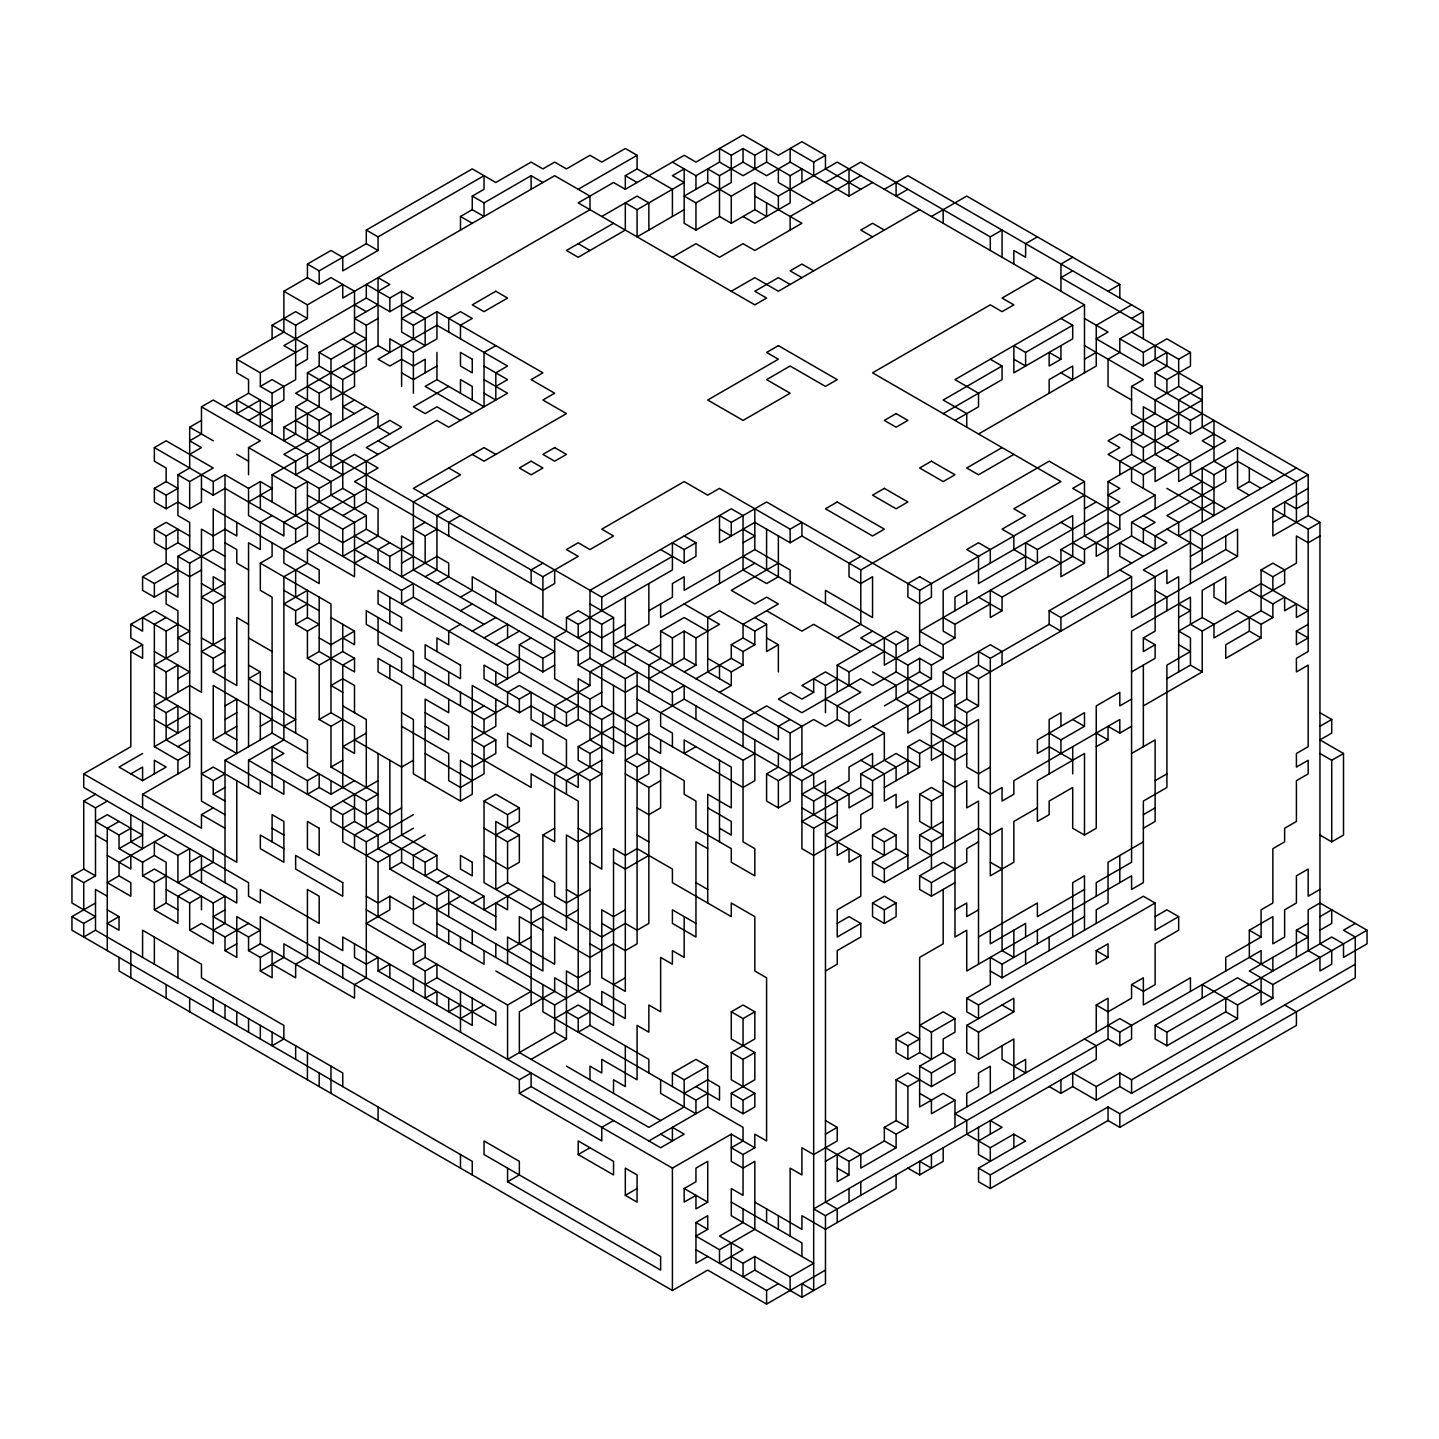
<?xml version="1.0" encoding="UTF-8"?>
<svg xmlns="http://www.w3.org/2000/svg" width="1439" height="1439" viewBox="0 0 1439 1439"><rect width="100%" height="100%" fill="white"/><g stroke="black" fill="none" stroke-linecap="round" stroke-linejoin="round"><path stroke-width="1.5" d="M272.097 406.805L248.551 393.225L248.551 379.626L236.787 372.827L236.787 359.228L283.879 332.049L283.879 291.254L307.424 277.655L307.424 264.074L330.97 250.476L342.752 257.275L342.752 270.874L378.061 250.476L378.061 236.877L484.026 175.702L484.026 189.3L472.262 196.1L472.262 209.68L460.48 216.48L460.48 230.078M378.061 250.476L366.297 243.677L366.297 230.078L472.262 168.903L495.807 182.501L531.117 162.103L542.899 168.903L554.663 162.103L566.444 168.903L589.99 155.304L601.772 162.103L625.317 148.505L637.081 155.304L637.081 168.903L625.317 175.702L625.317 189.3L684.173 155.304L695.954 162.103L743.046 134.924L778.373 155.304L801.919 141.706L825.464 155.304L825.464 168.903L860.792 189.3M307.424 264.074L319.188 270.856L366.297 243.677M307.424 277.655L319.188 284.454L330.97 277.655L354.516 291.254L354.516 332.049L319.188 352.429L319.188 366.028L342.752 379.626L366.297 366.028L366.297 325.25L354.516 318.451L378.061 304.852M272.097 338.849L272.097 325.25L295.643 311.651L307.424 318.451L307.424 304.852L342.752 284.454L342.752 298.053L554.663 175.702L589.99 196.1L589.99 209.68L401.607 318.451L413.389 325.25L436.934 311.651L542.899 372.827L531.117 379.626L554.663 393.225L542.899 400.024L566.444 413.605L484.026 461.2L472.262 454.4M472.262 196.1L484.026 202.899L531.117 175.702L542.899 182.501M283.879 318.451L295.643 325.25L307.424 318.451M366.297 298.053L366.297 284.454L389.843 298.053L401.607 291.254L413.389 298.053L389.843 311.651L366.297 298.053L283.879 345.63L295.643 352.429M378.061 291.254L389.843 284.454L378.061 277.655L378.061 345.63L295.643 393.225L330.97 413.605L330.97 427.203M189.678 454.4L201.46 447.601L189.678 440.802L201.46 434.002L201.46 406.805L213.242 400.024L307.424 454.4L307.424 467.999L330.97 481.579L330.97 495.178L366.297 515.576L366.297 529.174L578.208 651.525L589.99 644.726M236.787 359.228L260.333 372.827L307.424 345.63L307.424 359.228L295.643 366.028M578.208 189.3L637.081 155.304M189.678 508.776L177.914 501.977L166.133 508.776L154.369 501.977L154.369 488.379L166.133 495.178L177.914 488.379L166.133 481.579L166.133 467.999L154.369 461.2L154.369 447.601L166.133 440.802L213.242 467.999L189.678 481.579L189.678 508.776L201.46 501.977L201.46 474.78M177.914 692.303L177.914 665.124L166.133 671.923L154.369 665.124L177.914 651.525L177.914 610.748L166.133 603.948L166.133 590.35L177.914 597.149L177.914 556.353L189.678 549.554L189.678 522.375L177.914 515.576L177.914 474.78L189.678 467.999L189.678 427.203L201.46 420.404M225.006 406.805L248.551 393.225M260.333 372.827L260.333 386.425L272.097 379.626L283.879 386.425L283.879 400.024L248.551 420.404M366.297 325.25L378.061 318.451M260.333 386.425L272.097 393.225L295.643 379.626L295.643 325.25M330.97 386.425L319.188 393.225L319.188 406.805L283.879 427.203L283.879 440.802L295.643 434.002L295.643 406.805L307.424 400.024L307.424 372.827L319.188 366.028M319.188 352.429L330.97 359.228L366.297 338.831L354.516 332.049M601.772 216.48L637.081 196.1L648.863 202.899L648.863 230.078M154.369 488.379L166.133 481.579M613.536 223.279L566.444 250.476L578.208 257.275L625.317 230.078L625.317 202.899L637.081 209.68L684.173 182.501L672.409 175.702L684.173 168.903L684.173 223.279L695.954 230.078L719.5 216.48L731.282 223.279L754.827 209.68L766.591 216.48L766.591 202.899M672.409 162.103L695.954 175.702L719.5 162.103L719.5 148.505L731.282 155.304L743.046 148.505L754.827 155.304L766.591 148.505L766.591 162.103L743.046 175.702L719.5 162.103M248.551 474.78L248.551 447.601L260.333 440.802L201.46 406.805M378.061 345.63L389.843 352.429L389.843 338.831L413.389 352.429L436.934 338.831L436.934 311.651M1084.484 372.827L1084.484 304.852L837.228 162.103L778.373 196.1L754.827 182.501L731.282 196.1L707.718 182.501L684.173 196.1L695.954 202.899L731.282 182.501L731.282 155.304M707.718 182.501L707.718 168.903L719.5 175.702L743.046 162.103L766.591 175.702L790.137 162.103L849.01 196.1L872.556 182.501M295.643 406.805L319.188 420.404L330.97 413.605M154.369 447.601L213.242 481.579L225.006 474.78L248.551 488.379L260.333 481.579L272.097 488.379L248.551 501.977M354.516 400.024L342.752 406.805L354.516 413.605M684.173 209.68L637.081 236.877L637.081 209.68M225.006 569.952L177.914 542.773L166.133 549.554L154.369 542.773L154.369 529.174L166.133 522.375L189.678 535.974M201.46 488.379L213.242 495.178L225.006 488.379L295.643 529.174L307.424 522.375M366.297 406.805L283.879 454.4L295.643 461.2L295.643 474.78L389.843 420.404L401.607 427.203L366.297 447.601L378.061 454.4M436.934 366.028L413.389 379.626L401.607 372.827M154.369 529.174L166.133 535.974L177.914 529.174L177.914 542.773M272.097 501.977L272.097 474.78L378.061 413.605L378.061 427.203L389.843 434.002M495.807 345.63L484.026 352.429L484.026 406.805L436.934 379.626L425.153 386.425L472.262 413.605M766.591 162.103L790.137 175.702L801.919 168.903L801.919 182.501M790.137 162.103L790.137 148.505L813.683 162.103L825.464 155.304M448.698 386.425L413.389 406.805L425.153 413.605L436.934 406.805L460.48 420.404M672.409 257.275L695.954 243.677L719.5 257.275L743.046 243.677L754.827 250.476L801.919 223.279L754.827 196.1M177.914 583.55L154.369 597.149L142.587 590.35L142.587 576.751L166.133 563.153L189.678 576.751L201.46 569.952M272.097 474.78L295.643 488.379L307.424 481.579L307.424 535.974L283.879 549.554L283.879 563.153L319.188 583.55L319.188 569.952L213.242 508.776L213.242 549.554L189.678 563.153L177.914 556.353M825.464 182.501L860.792 162.103L990.302 236.877L1002.066 230.078L1002.066 257.275M142.587 576.751L154.369 583.55L177.914 569.952M272.097 515.576L260.333 522.375L260.333 549.554L248.551 542.773L248.551 746.697M248.551 447.601L319.188 488.379L436.934 420.404L448.698 427.203L507.571 393.225L484.026 379.626M495.807 386.425L507.571 379.626L484.026 366.028M860.792 175.702L790.137 216.48L790.137 230.078M354.516 508.776L354.516 495.178L342.752 488.379L283.879 522.375L283.879 535.974L248.551 515.576L248.551 488.379M272.097 964.202L295.643 977.801L295.643 964.202L307.424 957.421L307.424 889.446L319.188 896.227L319.188 923.424L260.333 889.446L260.333 903.026L248.551 896.227L248.551 882.647L83.732 787.475L83.732 773.876L130.823 746.697L130.823 651.525L142.587 658.325L142.587 644.726L130.823 637.927L130.823 624.328L154.369 610.748L189.678 631.127L177.914 637.927L189.678 644.726M366.297 488.379L319.188 515.576L319.188 542.755L307.424 549.554L307.424 563.153L283.879 576.751L283.879 739.898L248.551 760.278L248.551 787.475M884.337 189.3L907.883 175.702L1143.357 311.651L1143.357 338.849M166.133 617.529L154.369 624.328L154.369 746.697L177.914 760.278L189.678 753.496L166.133 739.898L166.133 712.701L154.369 705.901L189.678 685.522L201.46 692.303L201.46 529.174L213.242 535.974L225.006 529.174L236.787 535.974L236.787 522.375M225.006 882.647L225.006 760.278L272.097 733.099L272.097 597.149L260.333 590.35L260.333 563.153L272.097 556.353L272.097 542.773M342.752 515.576L366.297 501.977L378.061 508.776L378.061 535.974L342.752 556.353L342.752 529.174L307.424 508.776M731.282 291.254L754.827 277.655L778.373 291.254L919.647 209.68M907.883 189.3L896.101 196.1L896.101 182.501M130.823 651.525L142.587 644.726M130.823 624.328L142.587 631.127L142.587 617.547L166.133 631.127L177.914 624.328M213.242 590.35L213.242 576.751L225.006 583.55L201.46 597.149L213.242 603.948L225.006 597.149L201.46 583.55M342.752 529.174L366.297 515.576M366.297 529.174L342.752 542.755L260.333 495.178M931.429 216.48L966.738 196.1L1119.812 284.454L1119.812 298.053M225.006 637.927L201.46 651.525L213.242 658.325L225.006 651.525L201.46 637.927M354.516 563.153L366.297 556.353M389.843 542.755L378.061 549.554L378.061 563.153M425.153 522.375L413.389 529.174L425.153 535.974L436.934 529.174M448.698 508.776L436.934 515.576L436.934 569.952L425.153 576.751M177.914 678.722L189.678 671.923L154.369 651.525M295.643 610.73L295.643 624.328L307.424 631.127L319.188 624.328L307.424 617.529L307.424 590.35L283.879 603.948L295.643 610.73L307.424 603.948M354.516 535.974L389.843 556.353L413.389 542.755L401.607 535.974L401.607 576.751L436.934 556.353L448.698 563.153L448.698 576.751L436.934 583.55M460.48 515.576L448.698 522.375L448.698 535.974M213.242 658.325L213.242 671.923L225.006 665.124M295.643 624.328L307.424 617.529M401.607 563.153L413.389 556.353M166.133 712.701L177.914 705.901L177.914 733.099L154.369 719.5M166.133 726.299L189.678 712.701M283.879 726.299L295.643 719.5L260.333 699.102L260.333 671.923L248.551 678.722L272.097 692.303M319.188 542.755L401.607 590.35L413.389 583.55L413.389 597.149L542.899 671.923L554.663 665.124M142.587 753.496L119.041 767.077L142.587 780.675L166.133 767.077L154.369 760.278L154.369 773.876M154.369 746.697L189.678 726.299M225.006 705.901L236.787 699.102L236.787 753.496L213.242 739.898L213.242 685.522L307.424 739.898L307.424 767.077L366.297 801.073L378.061 794.274L330.97 767.077L330.97 726.299L342.752 719.5M307.424 631.127L307.424 658.325L319.188 651.525L354.516 671.923L354.516 658.325L342.752 651.525L342.752 624.328M330.97 617.529L354.516 631.127L330.97 644.726L319.188 637.927M413.389 597.149L401.607 603.948L401.607 590.35M1037.393 236.877L1025.611 243.677L1025.611 257.275L1013.847 250.476L1013.847 264.074M472.262 1174.926L472.262 1161.345L71.95 930.224L71.95 916.625L83.732 923.424L95.496 916.625L71.95 903.026L71.95 875.847L83.732 869.048L83.732 801.073L95.496 794.274M130.823 773.876L142.587 767.077L142.587 780.675M177.914 746.697L189.678 739.898M225.006 719.5L236.787 712.701M307.424 658.325L319.188 665.124L342.752 651.525M83.732 801.073L95.496 807.873L107.277 801.073M213.242 739.898L236.787 726.299M354.516 658.325L342.752 665.124L342.752 787.475M460.48 597.149L472.262 590.35L472.262 576.751L672.409 692.303L684.173 685.504L684.173 699.102L660.627 712.701L660.627 726.299L672.409 733.099L672.409 746.679M142.587 807.873L142.587 794.274L189.678 767.077L189.678 563.153M260.333 726.299L272.097 719.5M460.48 610.73L472.262 603.948M542.899 563.153L531.117 569.952L531.117 583.55M1037.393 277.655L1002.066 298.053L1013.847 304.852L1002.066 311.651L990.302 304.852L872.556 372.827L1060.939 481.579L1013.847 508.776L1025.611 515.576L1002.066 529.174L1013.847 535.974L1013.847 549.554L1037.393 563.153L1037.393 549.554L1025.611 542.755L1025.611 569.952M1072.703 257.275L1060.939 264.074L1060.939 291.254M119.041 821.471L107.277 828.252L107.277 950.621M460.48 624.328L448.698 631.127L448.698 644.726L436.934 637.927L436.934 651.525M330.97 454.4L542.899 576.751L578.208 556.353L566.444 549.554L578.208 542.755L589.99 549.554L613.536 535.974L601.772 529.174L684.173 481.579L707.718 495.178L719.5 488.379L790.137 529.174L801.919 522.375L801.919 535.974L790.137 542.755L754.827 522.375L719.5 542.755L719.5 515.576L731.282 522.375L766.591 501.977L919.647 590.35L1084.484 495.178M1072.703 270.874L1060.939 277.655L1143.357 325.25L1119.812 338.831L1119.812 352.429L1108.03 359.228L1108.03 386.425L1131.576 400.024M472.262 631.127L495.807 617.529M119.041 835.052L119.041 848.65L142.587 835.052L107.277 814.672L95.496 821.471L119.041 835.052L130.823 828.252M260.333 780.675L260.333 794.274L213.242 767.077L201.46 773.876L213.242 780.675L225.006 773.876M319.188 665.124L319.188 719.5L330.97 712.701L354.516 726.299L354.516 753.478L342.752 746.697L366.297 733.099M213.242 780.675L213.242 794.274L225.006 787.475M484.026 637.927L507.571 624.328L507.571 637.927M71.95 875.847L83.732 882.647L95.496 875.847L95.496 807.873M166.133 835.052L119.041 862.249L119.041 875.847L107.277 882.647L130.823 896.245L130.823 882.647L119.041 875.847M142.587 794.274L201.46 828.252L201.46 814.672L213.242 807.873M495.807 644.726L519.353 631.127M1084.484 304.852L954.974 379.626L978.52 393.225L978.52 406.805L954.974 420.404M1108.03 291.254L1119.812 284.454M119.041 848.65L142.587 862.249L154.369 855.45L166.133 862.249L166.133 903.026L154.369 909.826L154.369 882.647L166.133 875.847M495.807 671.923L495.807 685.504L519.353 671.923L519.353 644.726L531.117 637.927M601.772 692.303L589.99 699.102L554.663 678.704L554.663 637.927L566.444 631.127L566.444 617.529L578.208 610.73L601.772 624.328L613.536 617.529L613.536 658.325M495.807 454.4L484.026 447.601L413.389 488.379L601.772 597.149L672.409 556.353M566.444 617.529L578.208 624.328L672.409 569.952L672.409 542.755L684.173 549.554L695.954 542.755L695.954 556.353L684.173 563.153L660.627 549.554M943.193 413.605L1002.066 379.626L1002.066 366.028L943.193 400.024L966.738 413.605L966.738 427.203M1025.611 352.429L1072.703 325.25L1072.703 338.831L1013.847 372.827L1013.847 345.63L1025.611 352.429L1025.611 366.028L1013.847 359.228M71.95 916.625L95.496 903.026M142.587 862.249L142.587 875.847L154.369 869.048L213.242 903.026L225.006 896.227L225.006 923.424L213.242 930.224M154.369 855.45L154.369 841.851L177.914 855.45L189.678 848.65L189.678 875.847L236.787 903.026L236.787 889.446L201.46 869.048M307.424 780.675L319.188 773.876L319.188 787.475L307.424 794.274L307.424 780.675L272.097 760.278L283.879 753.478L272.097 746.697L272.097 787.475M330.97 767.077L342.752 760.278M413.389 678.704L413.389 651.525L366.297 624.328L366.297 610.73L401.607 631.127L401.607 617.529L378.061 603.948L378.061 590.35L507.571 665.124L519.353 658.325M1131.576 304.852L1096.248 325.25L1096.248 366.028L978.52 434.002M189.678 862.249L201.46 855.45L201.46 882.647M519.353 644.726L542.899 658.325L554.663 651.525L413.389 569.952L413.389 501.977L460.48 474.78L448.698 467.999M743.046 542.755L754.827 535.974L743.046 529.174M1060.939 359.228L1049.157 366.028L1049.157 352.429L1060.939 359.228L1060.939 345.63M1131.576 318.451L1143.357 311.651M342.752 1086.571L342.752 1072.972L95.496 930.224L83.732 937.023L83.732 923.424M119.041 916.625L107.277 923.424L119.041 930.224L119.041 916.625L107.277 909.826M319.188 787.475L330.97 794.274L354.516 780.675M472.262 712.701L484.026 705.901M625.317 624.328L601.772 637.927L589.99 631.127L578.208 637.927L578.208 624.328M648.863 610.73L672.409 597.149L672.409 583.55L684.173 576.751L684.173 590.35L754.827 549.554L790.137 569.952L790.137 583.55M1084.484 359.228L1096.248 352.429M189.678 889.446L177.914 896.227L177.914 923.424L154.369 909.826M378.061 780.675L330.97 807.873L330.97 821.453L366.297 841.851L413.389 814.672M413.389 760.278L401.607 767.077L354.516 739.898M519.353 889.428L484.026 909.826L484.026 896.227L436.934 869.048L436.934 855.45L401.607 835.052L401.607 685.504L378.061 671.923L378.061 658.325L484.026 719.5L507.571 705.901L507.571 692.303L519.353 685.504L566.444 712.701L578.208 705.901M507.571 665.124L507.571 678.704L484.026 665.124L484.026 678.704L519.353 699.102L531.117 692.303L531.117 719.5L566.444 739.898L566.444 767.077L554.663 773.876L554.663 841.851L542.899 835.052L542.899 971.001L413.389 896.227L413.389 923.424L484.026 964.202L484.026 950.621M578.208 651.525L578.208 665.124L589.99 658.325L625.317 678.704L637.081 671.905L637.081 712.701L625.317 719.5M754.827 563.153L660.627 617.529L660.627 603.948M166.133 889.446L189.678 903.026L201.46 896.227L201.46 909.826M248.551 760.278L342.752 814.672L354.516 807.873M401.607 712.701L413.389 719.5L413.389 773.876L460.48 801.073L472.262 794.274L472.262 685.504L519.353 712.701L531.117 705.901L566.444 726.299L578.208 719.5L578.208 678.704L589.99 685.504L589.99 671.923L637.081 644.726M648.863 692.303L648.863 665.124L660.627 658.325L660.627 631.127L684.173 617.529L707.718 631.127M778.373 563.153L731.282 590.35L754.827 603.948L766.591 597.149L778.373 603.948L743.046 624.328L743.046 637.927L754.827 644.726L754.827 631.127L766.591 624.328L766.591 651.525L778.373 644.726L778.373 671.923M1119.812 338.831L1143.357 352.429L1166.903 338.831L1190.449 352.429L1190.449 366.028L1166.903 379.626L1155.121 372.827L1155.121 386.425L1308.177 474.78L1308.177 515.576L1272.867 535.974L1272.867 508.776L1308.177 488.379M342.752 828.252L354.516 821.453L378.061 835.052L378.061 848.65L389.843 855.45L389.843 869.048L436.934 896.227L448.698 889.428L448.698 916.625M495.807 699.102L495.807 726.299L472.262 739.898L484.026 746.679L495.807 739.898L495.807 753.478L472.262 767.077L460.48 760.278L460.48 801.073M589.99 685.504L554.663 705.901L554.663 719.5L542.899 726.299L542.899 712.701M648.863 651.525L660.627 644.726M660.627 631.127L672.409 637.927L684.173 631.127L695.954 637.927L719.5 624.328L684.173 603.948M1002.066 447.601L966.738 467.999L978.52 474.78L1013.847 454.4M1084.484 318.451L1108.03 332.049L1096.248 338.831L1143.357 366.028L1166.903 352.429L1166.903 366.028L1155.121 372.827M189.678 903.026L189.678 930.224L201.46 923.424L225.006 937.023L248.551 923.424M225.006 909.826L213.242 916.625L248.551 937.023L260.333 930.224L236.787 916.625L236.787 957.421L225.006 950.621L225.006 937.023M389.843 828.252L378.061 821.453L354.516 835.052L354.516 848.65M401.607 807.873L389.843 814.672L378.061 807.873L366.297 814.672L342.752 801.073M1119.812 474.78L1119.812 461.2L1131.576 454.4L1131.576 427.203L1155.121 413.605L1155.121 400.024L1178.667 386.425L1202.213 400.024L1155.121 427.203L1131.576 413.605L1131.576 386.425L1143.357 379.626L1084.484 345.63M1131.576 332.049L1178.667 359.228L1190.449 352.429M589.99 712.701L601.772 705.901L637.081 726.299L648.863 719.5L648.863 773.876L637.081 780.675M648.863 678.704L684.173 658.325L695.954 665.124L695.954 637.927M860.792 556.353L849.01 563.153L849.01 576.751L860.792 583.55L872.556 576.751L872.556 617.529L825.464 590.35L825.464 603.948M366.297 855.45L413.389 828.252M519.353 671.923L601.772 719.5L613.536 712.701M684.173 671.905L695.954 665.124M695.954 678.704L731.282 658.325L731.282 644.726L743.046 637.927M801.919 535.974L860.792 569.952L1049.157 461.2L1084.484 481.579L1084.484 535.974L1108.03 549.554M225.006 950.621L236.787 943.822M342.752 814.672L342.752 841.851L378.061 862.249L425.153 835.052M542.899 903.026L531.117 909.826L484.026 882.647L484.026 801.073L495.807 794.274L519.353 807.873L519.353 821.453L495.807 835.052M578.208 773.876L578.208 787.475L507.571 746.697L507.571 733.099L531.117 746.679L531.117 733.099L542.899 739.898L542.899 753.478L589.99 780.675L601.772 773.876L578.208 760.278L578.208 746.679L613.536 726.299L637.081 739.898M731.282 644.726L743.046 651.525L754.827 644.726M1202.213 386.425L1178.667 400.024L1178.667 427.203L1143.357 447.601L1119.812 434.002L1108.03 440.802L1119.812 447.601L1108.03 454.4L1143.357 474.78L1155.121 467.999L1155.121 481.579L1225.758 440.802L1202.213 427.203L1202.213 386.425L1155.121 359.228L1155.121 345.63M248.551 937.023L248.551 950.621L260.333 943.822L354.516 998.198L354.516 984.6L366.297 977.801L366.297 841.851M389.843 869.048L401.607 862.249L495.807 916.625M425.153 848.65L413.389 855.45L413.389 869.048M578.208 746.679L589.99 753.478L601.772 746.679M707.718 658.325L731.282 671.905L743.046 665.124L743.046 651.525M1131.576 440.802L1143.357 434.002L1143.357 406.805L1190.449 434.002L1213.994 420.404L1213.994 461.2L1225.758 467.999L1225.758 481.579L1166.903 515.576L1178.667 522.375L1178.667 535.974L1296.413 467.999M260.333 957.421L272.097 950.621L272.097 977.801L260.333 971.001L260.333 957.421L248.551 950.621M389.843 760.278L389.843 841.851L425.153 862.249L436.934 855.45M484.026 801.073L507.571 814.672L519.353 807.873M601.772 760.278L566.444 780.675L566.444 794.274M719.5 692.303L731.282 685.504L731.282 671.905M1084.484 481.579L1072.703 488.379L1119.812 515.576L1119.812 529.174L1084.484 549.554L1072.703 542.755M1131.576 386.425L1190.449 420.404L1202.213 413.605M260.333 971.001L283.879 957.421L283.879 943.822L519.353 1079.772L531.117 1072.972L531.117 1086.571L519.353 1093.37L519.353 1079.772M425.153 903.026L413.389 909.826L389.843 896.227L378.061 903.026L366.297 896.227M436.934 869.048L425.153 875.847L425.153 862.249M637.081 699.102L743.046 760.278L743.046 841.851L754.827 848.65L754.827 875.847L731.282 862.249L731.282 848.65L695.954 828.252L695.954 801.073L684.173 794.274L684.173 780.675L637.081 753.478L625.317 760.278L637.081 767.077L648.863 760.278M837.228 637.927L860.792 624.328L860.792 569.952M1108.03 576.751L1108.03 481.579L1178.667 440.802L1166.903 434.002L1166.903 420.404M436.934 882.647L448.698 875.847M484.026 828.252L507.571 841.851L519.353 835.052L519.353 862.249L507.571 869.048L484.026 855.45M872.556 631.127L860.792 637.927L907.883 665.124L919.647 658.325L931.429 665.124L943.193 658.325L943.193 644.726L919.647 631.127L1049.157 556.353L1060.939 563.153M1084.484 508.776L1096.248 501.977M1166.903 461.2L1178.667 454.4M1213.994 434.002L1202.213 440.802L1213.994 447.601M542.899 835.052L554.663 828.252M695.954 746.679L684.173 753.478L684.173 739.898L731.282 767.077L731.282 807.873L707.718 794.274L707.718 903.026M837.228 692.303L837.228 665.124L896.101 631.127L907.883 637.927L907.883 651.525M1025.611 556.353L978.52 583.55L978.52 556.353L966.738 549.554L978.52 542.755L990.302 549.554L990.302 563.153M1037.393 549.554L1119.812 501.977L1108.03 495.178L1119.812 488.379L1108.03 481.579M436.934 909.826L460.48 896.227M625.317 773.876L648.863 787.475L660.627 780.675M837.228 678.704L825.464 685.504L813.683 678.704L813.683 692.303L801.919 699.102L790.137 692.303L778.373 699.102L801.919 712.701L860.792 678.704L872.556 685.504L896.101 671.923L896.101 644.726L907.883 637.927M837.228 665.124L849.01 671.923L884.337 651.525M1084.484 549.554L1084.484 563.153L1060.939 576.751L1060.939 549.554L1108.03 522.375L1119.812 529.174M1119.812 515.576L1155.121 495.178L1155.121 508.776M1296.413 522.375L1296.413 481.579L1237.54 447.601L1178.667 481.579L1178.667 467.999L1155.121 454.4L1155.121 427.203M472.262 903.026L484.026 896.227M648.863 787.475L648.863 923.424L637.081 930.224L625.317 923.424L601.772 937.023L507.571 882.647L495.807 889.428L495.807 821.453L519.353 835.052M601.772 828.252L578.208 841.851L566.444 835.052L566.444 930.224L542.899 916.625L531.117 923.424M790.137 719.5L778.373 726.299L778.373 739.88L613.536 644.726L648.863 624.328L648.863 583.55M943.193 658.325L919.647 644.726L884.337 665.124L884.337 637.927M943.193 617.529L954.974 624.328L990.302 603.948M1002.066 597.149L1002.066 610.73L990.302 617.529L990.302 590.35L1002.066 597.149L1072.703 556.353L1072.703 515.576L943.193 590.35L943.193 631.127L954.974 637.927L954.974 624.328M1213.994 501.977L1155.121 535.974L1155.121 549.554L1131.576 535.974L1131.576 522.375L1202.213 481.579M1202.213 522.375L1202.213 467.999L1213.994 474.78L1237.54 461.2L1272.867 481.579M354.516 943.822L354.516 957.421L366.297 964.202L378.061 957.421L378.061 971.001L389.843 964.202L389.843 977.801M389.843 896.227L389.843 909.826L366.297 923.424L413.389 950.621L425.153 943.822L425.153 957.421L507.571 1004.998L531.117 991.399M743.046 760.278L754.827 753.478M625.317 597.149L625.317 637.927L790.137 733.099L813.683 719.5L825.464 726.299L837.228 719.5L849.01 726.299L860.792 719.5M943.193 644.726L954.974 637.927M1131.576 535.974L1096.248 556.353L1096.248 542.755M825.464 699.102L849.01 712.701L919.647 671.923L931.429 678.704L931.429 665.124M1237.54 447.601L1237.54 488.379L1249.322 481.579L1261.086 488.379M413.389 950.621L413.389 964.202L425.153 957.421M413.389 964.202L425.153 971.001L436.934 964.202L436.934 977.801L495.807 1011.797L495.807 1025.395L342.752 937.023L342.752 950.621L319.188 937.023L319.188 964.202M790.137 733.099L790.137 801.073L778.373 807.873L766.591 801.073L766.591 773.876L778.373 767.077L778.373 753.478M801.919 753.478L790.137 760.278L684.173 699.102M884.337 705.901L931.429 678.704M766.591 773.876L778.373 780.675L943.193 685.504L943.193 671.923L990.302 644.726L1002.066 651.525L1002.066 665.124M1190.449 556.353L1237.54 529.174L1237.54 556.353L1131.576 617.529L1131.576 576.751L1060.939 617.529L1060.939 631.127L1049.157 624.328L1049.157 610.73L1166.903 542.755L1131.576 522.375M425.153 984.6L436.934 977.801M589.99 889.428L566.444 903.026L554.663 896.227L554.663 882.647L542.899 875.847M648.863 855.45L625.317 869.048L613.536 862.249M943.193 671.923L954.974 678.704L978.52 665.124L990.302 671.923M978.52 665.124L978.52 651.525L990.302 658.325L1049.157 624.328M1190.449 542.755L1143.357 569.952L1155.121 576.751L1155.121 631.127L1143.357 637.927L1143.357 651.525L1155.121 644.726L1155.121 658.325L1131.576 671.923M1190.449 583.55L1190.449 529.174L1202.213 535.974L1308.177 474.78M507.571 950.621L531.117 937.023M566.444 916.625L578.208 909.826M578.208 665.124L625.317 692.303L637.081 685.504L801.919 780.675L884.337 733.099L884.337 760.278L896.101 767.077L896.101 780.675M907.883 719.5L931.429 705.901M896.101 671.923L943.193 699.102L954.974 692.303L943.193 685.504M978.52 678.704L978.52 705.901L966.738 712.701L954.974 705.901L966.738 699.102L966.738 671.923L978.52 678.704L1166.903 569.952L1166.903 583.55L1178.667 576.751L1178.667 671.923M1190.449 569.952L1225.758 549.554L1237.54 556.353M1272.867 522.375L1284.631 515.576L1284.631 501.977L1296.413 508.776L1308.177 501.977M460.48 1004.998L448.698 1011.797L448.698 998.198M625.317 909.826L613.536 916.625L601.772 909.826L601.772 977.801L625.317 991.399L625.317 678.704M837.228 1222.52L837.228 1208.922L825.464 1202.123L825.464 780.675L801.919 794.274L813.683 801.073L849.01 780.675L849.01 767.077L872.556 753.478L872.556 767.077M837.228 787.475L849.01 794.274L849.01 807.873L872.556 794.274L860.792 787.475L860.792 773.876L896.101 753.478L919.647 767.077L919.647 753.478L978.52 719.5L978.52 787.475L990.302 794.274L1002.066 787.475L1002.066 801.073L1013.847 794.274L1013.847 780.675L1119.812 719.5L1119.812 733.099L1108.03 726.299L1108.03 739.898L1096.248 746.697M907.883 773.876L907.883 746.679L919.647 739.898L954.974 760.278L966.738 753.478M460.48 1018.596L484.026 1004.998M860.792 787.475L801.919 821.453L813.683 828.252L837.228 814.654M860.792 773.876L872.556 780.675L907.883 760.278M1272.867 508.776L1308.177 529.174L1319.959 522.375L1319.959 943.822L1331.723 950.621L1331.723 964.22L1319.959 971.001L1319.959 957.421L1308.177 950.621L1308.177 909.826L1319.959 903.026L1367.05 930.224L1367.05 943.822L1343.504 957.421L1343.504 943.822L1331.723 937.023L1166.903 1032.177L1155.121 1025.395L1155.121 1038.976L1166.903 1045.775L1225.758 1011.797L1237.54 1018.596L1237.54 1004.998L1202.213 984.6L1202.213 998.198M884.337 787.475L919.647 767.077M943.193 753.478L931.429 760.278L931.429 692.303M931.429 733.099L954.974 746.679L966.738 739.898L931.429 719.5L907.883 733.099L907.883 705.901L896.101 699.102L896.101 685.504L872.556 671.923M1178.667 617.529L1190.449 610.73L1178.667 603.948M1166.903 678.722L1190.449 665.124L1190.449 637.927L1178.667 631.127L1202.213 617.529L1213.994 624.328L1213.994 637.927L1261.086 610.748L1261.086 569.952L1272.867 563.153L1284.631 569.952L1284.631 583.55L1261.086 597.149M1319.959 535.974L1308.177 542.755L1296.413 535.974L1296.413 563.153L1272.867 576.751L1261.086 569.952M589.99 971.001L578.208 977.801L566.444 971.001L566.444 1038.976L531.117 1059.374M743.046 746.679L743.046 719.5L766.591 705.901L801.919 726.299L801.919 767.077L813.683 773.876L813.683 787.475L837.228 801.073L837.228 828.252L825.464 835.052L860.792 855.45L860.792 896.227L837.228 909.826L837.228 937.023L860.792 923.424L860.792 937.023L837.228 950.603L837.228 964.202L825.464 971.001M1213.994 583.55L1213.994 597.149L1225.758 603.948L1261.086 583.55L1308.177 610.748L1296.413 617.529L1296.413 603.948L1284.631 610.748L1284.631 597.149L1272.867 603.948L1249.322 590.35M507.571 1004.998L507.571 1059.374L554.663 1032.177L554.663 1004.998L589.99 984.6L589.99 780.675M919.647 794.274L931.429 787.475L943.193 794.274L931.429 801.073L919.647 794.274L919.647 821.453L943.193 835.052L931.429 841.851L919.647 835.052L919.647 848.65L931.429 855.45M1096.248 896.227L1096.248 882.647L1131.576 862.249L1131.576 631.127L1190.449 597.149L1190.449 624.328L1202.213 631.127L1237.54 610.748L1261.086 624.328L1272.867 617.529L1272.867 603.948M554.663 1018.596L578.208 1004.998L613.536 1025.395L613.536 848.65L625.317 855.45L637.081 848.65L672.409 869.048L672.409 882.647L731.282 916.625L731.282 903.026L754.827 916.625L754.827 971.001L766.591 977.801L766.591 1140.947L754.827 1134.148L754.827 1147.746L743.046 1154.546L731.282 1147.746L743.046 1140.947L743.046 1127.349L707.718 1106.951L648.863 1140.947M613.536 984.6L625.317 977.801M896.101 835.052L884.337 841.851L884.337 855.45L872.556 848.65L872.556 835.052L884.337 828.252L896.101 835.052L896.101 848.65L907.883 855.45L884.337 869.048L872.556 862.249L872.556 875.847L884.337 882.629L978.52 828.252L990.302 835.052L1002.066 828.252L1002.066 950.621L1013.847 957.403L1013.847 930.224M990.302 767.077L978.52 773.876L966.738 767.077L966.738 712.701M860.792 855.45L849.01 862.249L849.01 848.65L837.228 855.45L837.228 841.851M1049.157 733.099L1060.939 739.898L1084.484 726.299L1084.484 712.701L1037.393 739.898L1037.393 753.478L1049.157 746.679L1072.703 760.278M1131.576 699.102L1119.812 705.901L1119.812 692.303L1096.248 705.901L1096.248 828.252L1084.484 835.052L1072.703 828.252L1072.703 787.475L1049.157 801.073L1049.157 814.672L1037.393 821.453L1037.393 780.675L1084.484 753.478L1084.484 835.052M1249.322 617.529L1249.322 631.127L1225.758 644.726L1225.758 658.325L1261.086 637.927L1261.086 624.328M566.444 1011.797L578.208 1018.596L589.99 1011.797M648.863 1072.972L648.863 1059.374L589.99 1025.395L578.208 1032.177L578.208 1018.596M872.556 862.249L896.101 848.65M919.647 835.052L943.193 821.453M1143.357 705.901L1202.213 671.923L1202.213 631.127M1119.812 733.099L1131.576 726.299M1296.413 631.127L1308.177 637.927L1296.413 644.726L1296.413 631.127L1308.177 624.328M837.228 923.424L849.01 916.625L860.792 923.424M872.556 903.026L884.337 896.227L896.101 903.026L896.101 916.625L884.337 923.424L872.556 916.625L872.556 903.026L884.337 909.826L896.101 903.026M954.974 882.647L931.429 896.227L919.647 889.428L919.647 875.847L943.193 862.249L954.974 869.048M978.52 841.851L966.738 848.65L966.738 862.249L931.429 882.629L919.647 875.847M1037.393 807.873L1013.847 821.453L1013.847 862.249L990.302 875.847L990.302 658.325M1131.576 753.478L1155.121 739.898L1155.121 821.453L1143.357 828.252M731.282 1011.797L743.046 1004.998L754.827 1011.797L754.827 1038.976L731.282 1052.575L731.282 1079.772L754.827 1093.352L754.827 1106.951L743.046 1113.75L731.282 1106.951L731.282 1093.352L754.827 1079.772L754.827 1052.575L731.282 1038.976L731.282 1011.797L743.046 1018.596L754.827 1011.797M1155.121 780.675L1166.903 773.876M672.409 1086.571L672.409 1072.972L695.954 1059.374L707.718 1066.173L707.718 1106.951M954.974 909.826L966.738 903.026L966.738 916.625L978.52 909.826M507.571 1181.725L519.353 1174.926L519.353 1161.345L484.026 1140.947L484.026 1154.546L660.627 1256.499L660.627 1270.097L507.571 1181.725L507.571 1168.126M613.536 1120.549L601.772 1127.349L601.772 1140.947L519.353 1093.37M672.409 1072.972L684.173 1079.772L707.718 1066.173M1143.357 814.672L1155.121 807.873M578.208 1154.546L613.536 1174.926L613.536 1161.345L578.208 1140.947L578.208 1154.546L589.99 1147.746M684.173 1093.37L707.718 1079.772L719.5 1086.571L719.5 1100.151L695.954 1086.571M731.282 1052.575L743.046 1059.374L754.827 1052.575M1319.959 726.299L1331.723 719.5L1331.723 733.099L1319.959 739.898L1343.504 753.496L1343.504 835.052L1331.723 841.851L1319.959 835.052M542.899 984.6L542.899 1011.797L695.954 1100.151L707.718 1093.37M978.52 937.023L1037.393 903.026L1037.393 916.625L1084.484 889.428M1143.357 841.851L1108.03 862.249L1108.03 903.026L1096.248 909.826L1096.248 923.424M731.282 1093.352L743.046 1100.151L754.827 1093.352M1319.959 753.496L1331.723 760.278L1343.504 753.496M1096.248 1032.177L1096.248 1004.998L1108.03 1011.797L1131.576 998.198L1131.576 984.6L1143.357 991.399L1155.121 984.6L1155.121 943.822L1178.667 930.224L1178.667 916.625L1155.121 930.224L1155.121 903.026L978.52 1004.998L978.52 1018.596L966.738 1011.797L966.738 998.198L990.302 984.6L990.302 957.403L1002.066 964.202L1084.484 916.625M625.317 1195.323L637.081 1202.123L637.081 1174.926L625.317 1168.126L625.317 1195.323L637.081 1188.524M531.117 1086.571L672.409 1168.126L731.282 1134.148L754.827 1147.746M896.101 1038.976L907.883 1032.177L919.647 1038.976L907.883 1045.775L896.101 1038.976L896.101 1052.575L907.883 1059.374L919.647 1052.575L931.429 1059.374L931.429 1032.177L954.974 1018.596L954.974 1032.177L943.193 1038.976L943.193 1052.575L954.974 1059.374L954.974 1072.972L931.429 1086.571L907.883 1072.972L896.101 1079.772L896.101 1120.549L884.337 1127.349L884.337 1140.947L896.101 1147.746L896.101 1134.148L907.883 1127.349L907.883 1086.571L919.647 1079.772M990.302 971.001L1002.066 977.801L1143.357 896.227L1155.121 903.026M684.173 1188.524L695.954 1181.725L695.954 1168.126L707.718 1161.345L707.718 1202.123L695.954 1208.922L695.954 1195.323L684.173 1202.123L684.173 1188.524L707.718 1202.123M966.738 1025.395L1013.847 998.198L1013.847 1011.797L978.52 1032.177L966.738 1025.395L966.738 1052.575L978.52 1059.374L1013.847 1038.976L1013.847 1079.772M1096.248 950.621L1108.03 943.822L1108.03 957.421L1096.248 964.202L1096.248 950.621L1108.03 957.421M1155.121 916.625L1166.903 909.826L1178.667 916.625M954.974 1127.349L954.974 1100.151L943.193 1093.37L919.647 1106.951L919.647 1066.173L943.193 1052.575M825.464 1134.148L837.228 1127.349L837.228 1140.947L813.683 1154.546L801.919 1147.746L801.919 1174.926L790.137 1168.126L790.137 1236.101M919.647 1066.173L931.429 1072.972L954.974 1059.374M707.718 1256.499L695.954 1263.298L695.954 1222.52L707.718 1215.721L707.718 1229.32L695.954 1236.101L719.5 1249.7L754.827 1229.32L754.827 1161.345L743.046 1168.126L731.282 1161.345L731.282 1134.148M825.464 1161.345L849.01 1147.746L860.792 1154.546L860.792 1168.126L896.101 1147.746M1096.248 1004.998L1108.03 998.198L1108.03 1038.976L1119.812 1045.775L1131.576 1038.976L1131.576 1025.395L1119.812 1018.596L954.974 1113.75L966.738 1120.549L966.738 1134.148L990.302 1147.746L1013.847 1134.148L1025.611 1140.947L978.52 1168.126L978.52 1181.725L990.302 1188.524L1108.03 1120.549L1119.812 1127.349L1296.413 1025.395L1296.413 1011.797L1284.631 1004.998M1131.576 984.6L1143.357 977.801L1143.357 1004.998L1190.449 977.801L1190.449 991.399M825.464 1147.746L849.01 1161.345L884.337 1140.947M954.974 1100.151L931.429 1113.75L931.429 1100.151L919.647 1093.37M1013.847 1066.173L1025.611 1059.374L1025.611 1072.972L1002.066 1059.374L1002.066 1045.775M1272.867 957.421L1272.867 971.001L1249.322 957.421L1249.322 930.224L1272.867 916.625L1272.867 943.822L1284.631 937.023L1284.631 909.826L1296.413 903.026L1296.413 875.847L1308.177 869.048L1308.177 896.227L1319.959 889.446M849.01 1161.345L849.01 1174.926L837.228 1181.725L837.228 1154.546M1308.177 529.174L1308.177 651.525L1296.413 658.325L1296.413 671.923L1308.177 665.124L1308.177 746.697L1296.413 753.496L1296.413 767.077L1308.177 760.278L1308.177 773.876L1296.413 780.675L1296.413 821.471L1284.631 828.252L1284.631 841.851L1272.867 848.65L1272.867 903.026L1261.086 909.826L1261.086 937.023L1225.758 957.421L1225.758 971.001M119.041 957.421L119.041 971.001L672.409 1290.495L707.718 1270.097L766.591 1304.076L825.464 1270.097M1108.03 1038.976L813.683 1208.922L825.464 1215.721L1096.248 1059.374L1096.248 1045.775L1084.484 1038.976M1108.03 1025.395L1119.812 1032.177L1261.086 950.621L1261.086 964.22M1296.413 957.421L1296.413 930.224L1308.177 923.424M1319.959 916.625L1331.723 909.826L1331.723 923.424L1319.959 930.224M731.282 1256.499L743.046 1263.298L754.827 1256.499L790.137 1276.897L813.683 1263.298L731.282 1215.721L731.282 1188.524L743.046 1195.323L743.046 1154.546M1155.121 1025.395L1237.54 977.801L1272.867 998.198L1272.867 984.6L1367.05 930.224M825.464 1215.721L825.464 1283.696L801.919 1297.294L754.827 1270.097L743.046 1276.897L743.046 1263.298M907.883 1168.126L919.647 1174.926L943.193 1161.345L943.193 1147.746M978.52 1140.947L1002.066 1127.349L990.302 1120.549L990.302 1134.148M1049.157 1086.571L1060.939 1093.37L1072.703 1086.571L1096.248 1100.169L1119.812 1086.571L1131.576 1093.37L1355.268 964.22M1355.268 923.424L1343.504 930.224L1355.268 937.023L1355.268 977.801L1119.812 1113.75L1108.03 1106.951L990.302 1174.926L978.52 1168.126M1072.703 1086.571L1072.703 1072.972L1096.248 1086.571L1119.812 1072.972L1131.576 1079.772L1237.54 1018.596M1237.54 1004.998L1261.086 991.399M695.954 1249.7L766.591 1290.495L778.373 1283.696M1272.867 998.198L1261.086 1004.998L1261.086 977.801M1060.939 318.451L1072.703 325.25M884.337 230.078L872.556 223.279L860.792 230.078L872.556 236.877M813.683 202.899L778.373 182.501L778.373 168.903M1060.939 372.827L1072.703 379.626L1072.703 366.028L1049.157 379.626L1049.157 393.225M1308.177 515.576L1319.959 522.375M1131.576 427.203L1190.449 461.2L1190.449 474.78L1213.994 488.379M1237.54 488.379L1249.322 495.178M743.046 216.48L754.827 223.279L790.137 202.899L790.137 175.702M990.302 359.228L1002.066 366.028M637.081 168.903L672.409 189.3L672.409 216.48M813.683 270.856L801.919 264.074L790.137 270.856L801.919 277.655M1131.576 454.4L1155.121 467.999M1190.449 488.379L1225.758 508.776M625.317 175.702L637.081 182.501M1166.903 488.379L1213.994 515.576L1213.994 474.78M625.317 189.3L613.536 182.501L578.208 202.881L754.827 304.852L766.591 298.053L754.827 291.254L778.373 277.655L790.137 284.454M1155.121 495.178L1131.576 481.579L1131.576 467.999M1143.357 515.576L1155.121 522.375L1143.357 529.174L1143.357 542.755M1166.903 529.174L1202.213 549.554M1261.086 610.748L1272.867 617.529M1143.357 556.353L1119.812 542.755L1119.812 556.353L1131.576 563.153M578.208 243.677L589.99 250.476M1060.939 522.375L1072.703 529.174M1249.322 631.127L1261.086 637.927M1119.812 569.952L1131.576 576.751M1155.121 590.35L1166.903 597.149L1166.903 610.73M472.262 209.68L484.026 216.48L484.026 202.899M1060.939 549.554L1084.484 563.153M460.48 216.48L472.262 223.279M1319.959 712.701L1331.723 719.5M1178.667 644.726L1190.449 651.525L1166.903 665.124L1166.903 787.475L1143.357 801.073L1143.357 882.647L1131.576 889.446L1131.576 875.847L966.738 971.001L966.738 930.224L954.974 937.023L954.974 746.679M1143.357 637.927L1155.121 644.726M1190.449 665.124L1202.213 671.923M1049.157 610.73L1060.939 617.529M366.297 230.078L378.061 236.877M978.52 597.149L1002.066 610.73M401.607 304.852L425.153 318.451L425.153 345.63L401.607 332.049L401.607 291.254M354.516 304.852L366.297 311.651M1072.703 719.5L1084.484 726.299M1096.248 733.099L1108.03 739.898M484.026 393.225L495.807 400.024L495.807 372.827L507.571 366.028L436.934 325.25L378.061 359.228L389.843 366.028L401.607 359.228L413.389 366.028L425.153 359.228L425.153 372.827M719.5 529.174L731.282 535.974L731.282 522.375M283.879 291.254L307.424 304.852M743.046 556.353L896.101 644.726M342.752 338.831L366.297 352.429M684.173 535.974L695.954 542.755M966.738 699.102L978.52 705.901M860.792 651.525L813.683 624.328L801.919 631.127L766.591 610.73M272.097 325.25L307.424 345.63M342.752 366.028L354.516 372.827M966.738 726.299L954.974 719.5L943.193 726.299L943.193 699.102M754.827 617.529L766.591 624.328M1296.413 930.224L1308.177 937.023L1249.322 971.001L1272.867 984.6M307.424 372.827L378.061 413.605M754.827 631.127L719.5 610.73L707.718 617.529L707.718 671.923L731.282 685.504M766.591 637.927L778.373 644.726M307.424 386.425L319.188 393.225M1249.322 930.224L1261.086 937.023M378.061 440.802L389.843 447.601M813.683 692.303L801.919 685.504L825.464 671.923L860.792 692.303L837.228 705.901L837.228 719.5M872.556 726.299L884.337 733.099M907.883 746.679L919.647 753.478M731.282 658.325L743.046 665.124M943.193 780.675L954.974 787.475L966.738 780.675L966.738 807.873L978.52 801.073L978.52 964.202M295.643 420.404L330.97 440.802L330.97 467.999L354.516 454.4L378.061 467.999L354.516 481.579L542.899 590.35L554.663 583.55L554.663 569.952M283.879 427.203L319.188 447.601L319.188 461.2L342.752 474.78M589.99 603.93L613.536 617.529M860.792 760.278L884.337 773.876L884.337 801.073L896.101 794.274L896.101 807.873L907.883 801.073L907.883 869.048M990.302 862.249L1002.066 869.048M189.678 427.203L213.242 440.802M236.787 454.4L248.551 461.2M307.424 495.178L354.516 522.375L354.516 576.751L307.424 549.554M872.556 835.052L884.337 841.851M354.516 549.554L484.026 624.328M637.081 712.701L648.863 719.5M801.919 807.873L837.228 828.252M177.914 474.78L189.678 481.579M648.863 746.679L660.627 753.478L660.627 739.898M578.208 719.5L625.317 746.679L648.863 733.099L743.046 787.475L754.827 780.675L754.827 739.88M707.718 807.873L731.282 821.453L731.282 835.052L719.5 828.252M225.006 542.773L236.787 549.554L236.787 563.153L248.551 569.952M260.333 563.153L330.97 603.948L330.97 712.701M213.242 549.554L225.006 556.353M283.879 590.35L319.188 610.748M413.389 665.124L495.807 712.701M1002.066 1004.998L1013.847 1011.797M342.752 637.927L354.516 644.726L354.516 631.127M637.081 807.873L648.863 814.654L660.627 807.873L660.627 767.077M707.718 848.65L695.954 841.851L695.954 937.023L672.409 923.424L672.409 909.826L695.954 923.424M966.738 998.198L978.52 1004.998M472.262 726.299L495.807 739.898M425.153 712.701L448.698 726.299L448.698 739.898L425.153 726.299M637.081 835.052L648.863 841.851M954.974 1018.596L943.193 1011.797L919.647 1025.377L931.429 1032.177M248.551 624.328L236.787 617.529L236.787 685.504L213.242 671.923M472.262 753.478L531.117 787.475L531.117 773.876L578.208 801.073L578.208 991.399M695.954 882.629L707.718 889.428M248.551 637.927L272.097 651.525M342.752 692.303L330.97 685.504L342.752 678.722L354.516 685.504L354.516 712.701M401.607 726.299L448.698 753.478L448.698 780.675L460.48 787.475L484.026 773.876L484.026 746.679M578.208 828.252L589.99 835.052M283.879 671.923L295.643 678.722L295.643 733.099M342.752 705.901L366.297 719.5L366.297 787.475M425.153 753.478L472.262 780.675M248.551 665.124L260.333 671.923M589.99 862.249L601.772 869.048L601.772 719.5M319.188 719.5L330.97 726.299M566.444 889.428L578.208 896.227M896.101 1079.772L907.883 1086.571M272.097 733.099L307.424 753.478M601.772 923.424L613.536 930.224M154.369 692.303L201.46 719.5L201.46 801.073L225.006 814.672M236.787 739.898L225.006 733.099L225.006 474.78M589.99 943.822L601.772 950.621M896.101 1120.549L907.883 1127.349M542.899 930.224L519.353 916.625L519.353 943.822M884.337 1127.349L896.101 1134.148M225.006 760.278L283.879 794.274L283.879 780.675M448.698 903.026L495.807 930.224L495.807 903.026L507.571 909.826L507.571 896.227M825.464 1120.549L837.228 1127.349M213.242 794.274L225.006 801.073M272.097 828.252L283.879 835.052M436.934 923.424L566.444 998.198M283.879 848.65L260.333 835.052L260.333 848.65L283.879 862.249L283.879 821.471L272.097 814.672L272.097 841.851M495.807 971.001L554.663 1004.998M837.228 1168.126L849.01 1174.926M201.46 814.672L225.006 828.252M366.297 909.826L425.153 943.822M554.663 1032.177L566.444 1038.976M83.732 773.876L236.787 862.249L236.787 780.675M566.444 1066.173L660.627 1120.549M378.061 971.001L472.262 1025.395L472.262 998.198M660.627 1134.148L672.409 1140.947L672.409 1127.349L684.173 1134.148L660.627 1147.746L260.333 916.625L260.333 943.822M754.827 1202.123L801.919 1229.32L801.919 1215.721L825.464 1229.32L896.101 1188.524L896.101 1174.926M95.496 835.052L107.277 841.851M731.282 1202.123L801.919 1242.9L801.919 1256.499M107.277 855.45L130.823 869.048L130.823 855.45M142.587 875.847L154.369 882.647M166.133 903.026L177.914 909.826M83.732 869.048L95.496 875.847M189.678 930.224L213.242 943.822L213.242 903.026M695.954 1222.52L707.718 1229.32M107.277 896.245L95.496 889.446L95.496 930.224M1331.723 760.278L1331.723 841.851M1272.867 576.751L1272.867 590.35M1249.322 467.999L1249.322 481.579M1225.758 535.974L1225.758 549.554M1225.758 603.948L1225.758 576.751L1202.213 590.35L1202.213 617.529M1225.758 998.198L1225.758 1011.797M1202.213 535.974L1202.213 563.153M1190.449 420.404L1190.449 434.002M1178.667 359.228L1178.667 386.425M1166.903 379.626L1166.903 393.225M1166.903 1032.177L1166.903 1045.775M1143.357 352.429L1143.357 366.028M1143.357 447.601L1143.357 461.2M1143.357 474.78L1143.357 488.379M1143.357 665.124L1143.357 746.697M1131.576 1079.772L1131.576 1093.37M1119.812 855.45L1119.812 882.647M1119.812 1032.177L1119.812 1045.775M1119.812 1072.972L1119.812 1086.571M1119.812 1113.75L1119.812 1127.349M1108.03 1106.951L1108.03 1120.549M1096.248 1086.571L1096.248 1100.169M1084.484 930.224L1084.484 875.847L1072.703 882.647L1072.703 937.023M1072.703 746.679L1072.703 773.876M1060.939 726.299L1060.939 712.701L1049.157 719.5L1049.157 773.876M1060.939 739.898L1060.939 753.478M1060.939 1079.772L1060.939 1093.37M1049.157 937.023L1049.157 950.621M1037.393 930.224L1037.393 943.822M1025.611 937.023L1025.611 923.424L990.302 943.822L990.302 930.224M1025.611 950.621L1025.611 964.202M1013.847 1134.148L1013.847 1147.746M1002.066 964.202L1002.066 977.801M990.302 236.877L990.302 250.476M990.302 1093.37L990.302 1066.173L978.52 1072.972L978.52 1086.571L966.738 1093.37L966.738 1106.951M990.302 1147.746L990.302 1161.345L978.52 1154.546L978.52 1127.349M990.302 1174.926L990.302 1188.524M978.52 1032.177L978.52 1059.374M966.738 603.948L966.738 590.35L954.974 597.149L954.974 610.73M954.974 678.704L954.974 733.099M943.193 209.68L943.193 223.279M943.193 739.898L943.193 848.65M943.193 889.428L943.193 943.822L919.647 957.403L919.647 1052.575M931.429 801.073L931.429 828.252M931.429 841.851L931.429 869.048M931.429 882.629L931.429 896.227M931.429 1072.972L931.429 1086.571M931.429 1154.546L931.429 1168.126L919.647 1161.345L919.647 1174.926M919.647 590.35L919.647 644.726M919.647 658.325L919.647 671.923M919.647 712.701L919.647 699.102L907.883 692.303L907.883 665.124M907.883 1045.775L907.883 1059.374M884.337 869.048L884.337 882.629M884.337 909.826L884.337 923.424M872.556 780.675L872.556 807.873L860.792 814.654L860.792 828.252L813.683 855.45L801.919 848.65L801.919 780.675M860.792 1181.725L860.792 1195.323M849.01 168.903L849.01 196.1M849.01 671.923L849.01 685.504M849.01 712.701L849.01 726.299M849.01 1188.524L849.01 1202.123M825.464 685.504L825.464 712.701M813.683 162.103L813.683 175.702M813.683 801.073L813.683 814.654M813.683 828.252L813.683 1290.495L801.919 1283.696L801.919 1297.294M790.137 529.174L790.137 542.755M790.137 1276.897L790.137 1290.495M778.373 196.1L778.373 209.68M778.373 535.974L778.373 576.751L766.591 583.55L743.046 569.952L743.046 515.576L731.282 508.776L589.99 590.35L589.99 658.325M778.373 780.675L778.373 807.873M778.373 1215.721L778.373 1229.32M766.591 529.174L766.591 569.952M766.591 1208.922L766.591 1222.52M766.591 1290.495L766.591 1304.076M754.827 155.304L754.827 168.903M754.827 182.501L754.827 209.68M754.827 508.776L754.827 549.554M754.827 1256.499L754.827 1270.097M743.046 148.505L743.046 162.103M743.046 1018.596L743.046 1045.775M743.046 1059.374L743.046 1086.571M743.046 1100.151L743.046 1113.75M743.046 1208.922L743.046 1222.52L719.5 1236.101L743.046 1249.7L719.5 1263.298L719.5 1249.7M731.282 196.1L731.282 223.279M731.282 1242.9L731.282 1270.097M719.5 175.702L719.5 216.48M719.5 569.952L719.5 583.55M719.5 665.124L719.5 678.704M719.5 760.278L719.5 841.851M695.954 175.702L695.954 189.3M695.954 202.899L695.954 230.078M695.954 705.901L695.954 719.5M695.954 1100.151L695.954 1113.75L660.627 1093.37L660.627 1079.772M684.173 549.554L684.173 563.153M684.173 631.127L684.173 658.325M684.173 916.625L684.173 957.403L672.409 950.621L672.409 964.202L660.627 957.403L660.627 1011.797L648.863 1004.998L648.863 1032.177L637.081 1025.395L637.081 1079.772L601.772 1059.374L601.772 1072.972L589.99 1066.173L589.99 1079.772M684.173 1079.772L684.173 1106.951L648.863 1127.349L519.353 1052.575L519.353 1011.797L554.663 991.399L554.663 977.801L625.317 1018.596L625.317 1004.998L601.772 991.399L601.772 1004.998M672.409 637.927L672.409 665.124M672.409 692.303L672.409 705.901M672.409 1168.126L672.409 1290.495M637.081 726.299L637.081 753.478M637.081 767.077L637.081 943.822L625.317 950.621L613.536 943.822L589.99 957.403L554.663 937.023L554.663 964.202L507.571 937.023L507.571 964.202M625.317 651.525L625.317 665.124M625.317 1045.775L625.317 1086.571L613.536 1079.772L613.536 1093.37M613.536 685.504L613.536 753.478L589.99 739.898L589.99 699.102M601.772 597.149L601.772 610.73M601.772 624.328L601.772 651.525M601.772 665.124L601.772 705.901M589.99 753.478L589.99 767.077M589.99 998.198L589.99 1025.395M566.444 712.701L566.444 726.299M542.899 576.751L542.899 617.529M542.899 658.325L542.899 671.923M531.117 175.702L531.117 189.3M531.117 909.826L531.117 1004.998M519.353 699.102L519.353 712.701M507.571 814.672L507.571 828.252M507.571 841.851L507.571 882.647M495.807 590.35L495.807 603.948M495.807 943.822L495.807 957.421M484.026 719.5L484.026 733.099M472.262 400.024L472.262 386.425L460.48 379.626L460.48 393.225M472.262 930.224L472.262 943.822M460.48 338.831L460.48 325.25L472.262 318.451L460.48 311.651L448.698 318.451L448.698 332.049M460.48 692.303L460.48 705.901M460.48 937.023L460.48 950.621M460.48 991.399L460.48 1032.177M460.48 1154.546L460.48 1168.144M448.698 671.923L448.698 685.504M448.698 699.102L448.698 712.701L425.153 699.102L425.153 780.675M448.698 930.224L448.698 943.822M436.934 352.429L436.934 379.626M436.934 896.227L436.934 937.023M436.934 1004.998L436.934 991.399L425.153 998.198L425.153 971.001M425.153 535.974L425.153 563.153M425.153 671.923L425.153 685.504M413.389 325.25L413.389 338.831M413.389 352.429L413.389 393.225M413.389 977.801L413.389 991.399M401.607 345.63L401.607 386.425M401.607 671.923L401.607 658.325L378.061 644.726L378.061 617.529M401.607 848.65L401.607 862.249M389.843 298.053L389.843 311.651M389.843 556.353L389.843 569.952M389.843 597.149L389.843 624.328M389.843 665.124L389.843 678.704M378.061 753.478L378.061 821.453M378.061 862.249L378.061 916.625M378.061 1106.951L378.061 1120.549M366.297 461.2L366.297 501.977M366.297 801.073L366.297 828.252M354.516 345.63L354.516 386.425L330.97 400.024L330.97 359.228M354.516 794.274L354.516 821.453M342.752 379.626L342.752 420.404M342.752 461.2L342.752 488.379M342.752 964.202L342.752 977.801M330.97 780.675L330.97 794.274M330.97 1066.173L330.97 1093.37M319.188 270.856L319.188 284.454M319.188 420.404L319.188 434.002M319.188 488.379L319.188 501.977M319.188 597.149L319.188 651.525M319.188 1072.972L319.188 1086.571M307.424 413.605L307.424 440.802M307.424 1052.575L307.424 1079.772M295.643 488.379L295.643 515.576M295.643 529.174L295.643 542.755M295.643 569.952L295.643 597.149M295.643 1045.775L295.643 1059.374M272.097 393.225L272.097 434.002M272.097 1032.195L272.097 1045.775L283.879 1038.976L283.879 1025.395L201.46 977.801L201.46 964.22L142.587 930.224L142.587 957.421M260.333 481.579L260.333 508.776M260.333 712.701L260.333 739.898M260.333 1025.395L260.333 1038.976M248.551 1018.596L248.551 1032.195M236.787 1011.797L236.787 1025.395M225.006 1004.998L225.006 1018.596M213.242 481.579L213.242 495.178M213.242 603.948L213.242 644.726M213.242 848.65L213.242 862.249L177.914 882.647L177.914 855.45M213.242 998.198L213.242 1011.797M189.678 998.198L189.678 1011.797M177.914 760.278L177.914 773.876M177.914 950.621L177.914 977.801M166.133 495.178L166.133 508.776M166.133 535.974L166.133 563.153M166.133 631.127L166.133 658.325M166.133 671.923L166.133 699.102M166.133 984.6L166.133 998.198M154.369 583.55L154.369 597.149M154.369 937.023L154.369 964.22M142.587 821.471L142.587 848.65L130.823 841.851L130.823 814.672M130.823 950.621L130.823 977.801M83.732 882.647L83.732 909.826M260.333 400.024L236.787 413.605L236.787 400.024L272.097 420.404L260.333 427.203L260.333 400.024M495.807 291.254L472.262 304.852L484.026 311.651L507.571 298.053L495.807 291.254M531.117 461.2L519.353 467.999L531.117 474.78L542.899 467.999L531.117 461.2M554.663 447.601L542.899 454.4L554.663 461.2L566.444 454.4L554.663 447.601M778.373 345.63L766.591 352.429L778.373 359.228L707.718 400.024L743.046 420.404L790.137 393.225L766.591 379.626L790.137 366.028L825.464 386.425L837.228 379.626L778.373 345.63M896.101 413.605L884.337 420.404L896.101 427.203L907.883 420.404L896.101 413.605M837.228 501.977L825.464 508.776L872.556 535.974L884.337 529.174L837.228 501.977M884.337 488.379L872.556 495.178L896.101 508.776L907.883 501.977L884.337 488.379M931.429 461.2L919.647 467.999L943.193 481.579L954.974 474.78L931.429 461.2M919.647 576.751L907.883 583.55L907.883 597.149L919.647 603.93L931.429 597.149L931.429 583.55L919.647 576.751M472.262 359.228L460.48 352.429L460.48 366.028L472.262 372.827L472.262 359.228M460.48 665.124L425.153 644.726L425.153 658.325L460.48 678.704L460.48 665.124M472.262 862.249L460.48 855.45L460.48 869.048L472.262 875.847L472.262 862.249M319.188 828.252L307.424 821.453L307.424 848.65L319.188 855.45L319.188 828.252M342.752 882.647L295.643 855.45L295.643 869.048L342.752 896.227L342.752 882.647"/></g></svg>
